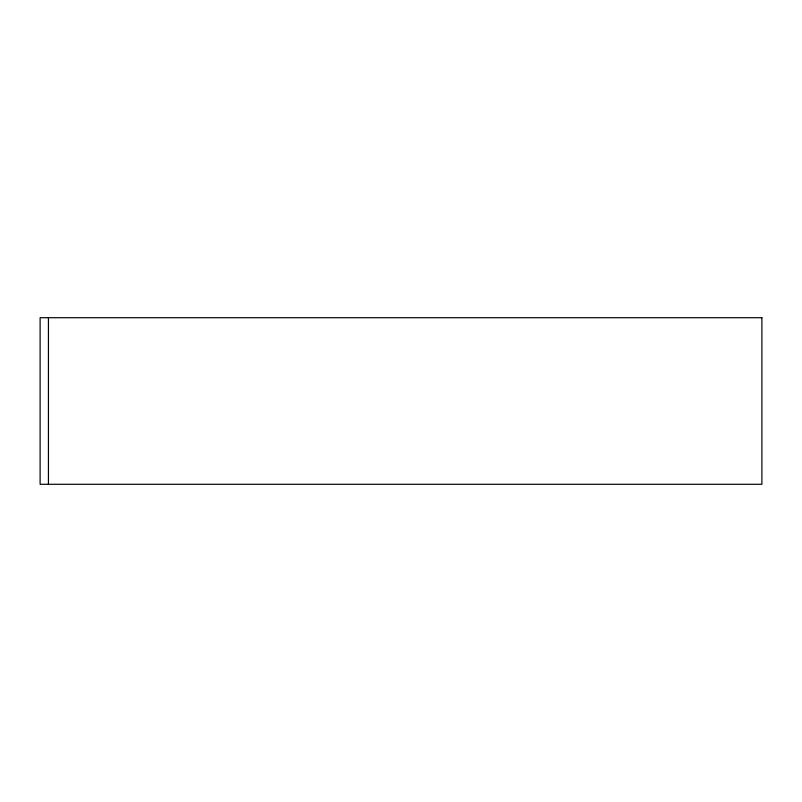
<?xml version="1.0" encoding="UTF-8"?>
<svg xmlns="http://www.w3.org/2000/svg" width="802" height="802" viewBox="0 0 802 802"><rect width="100%" height="100%" fill="white"/><g stroke="black" fill="none" stroke-linecap="round" stroke-linejoin="round"><path stroke-width="1.2" d="M48.431 317.712L48.431 484.288M761.9 317.712L40.11 317.712L40.11 484.288L761.9 484.288L761.9 317.712"/></g></svg>
